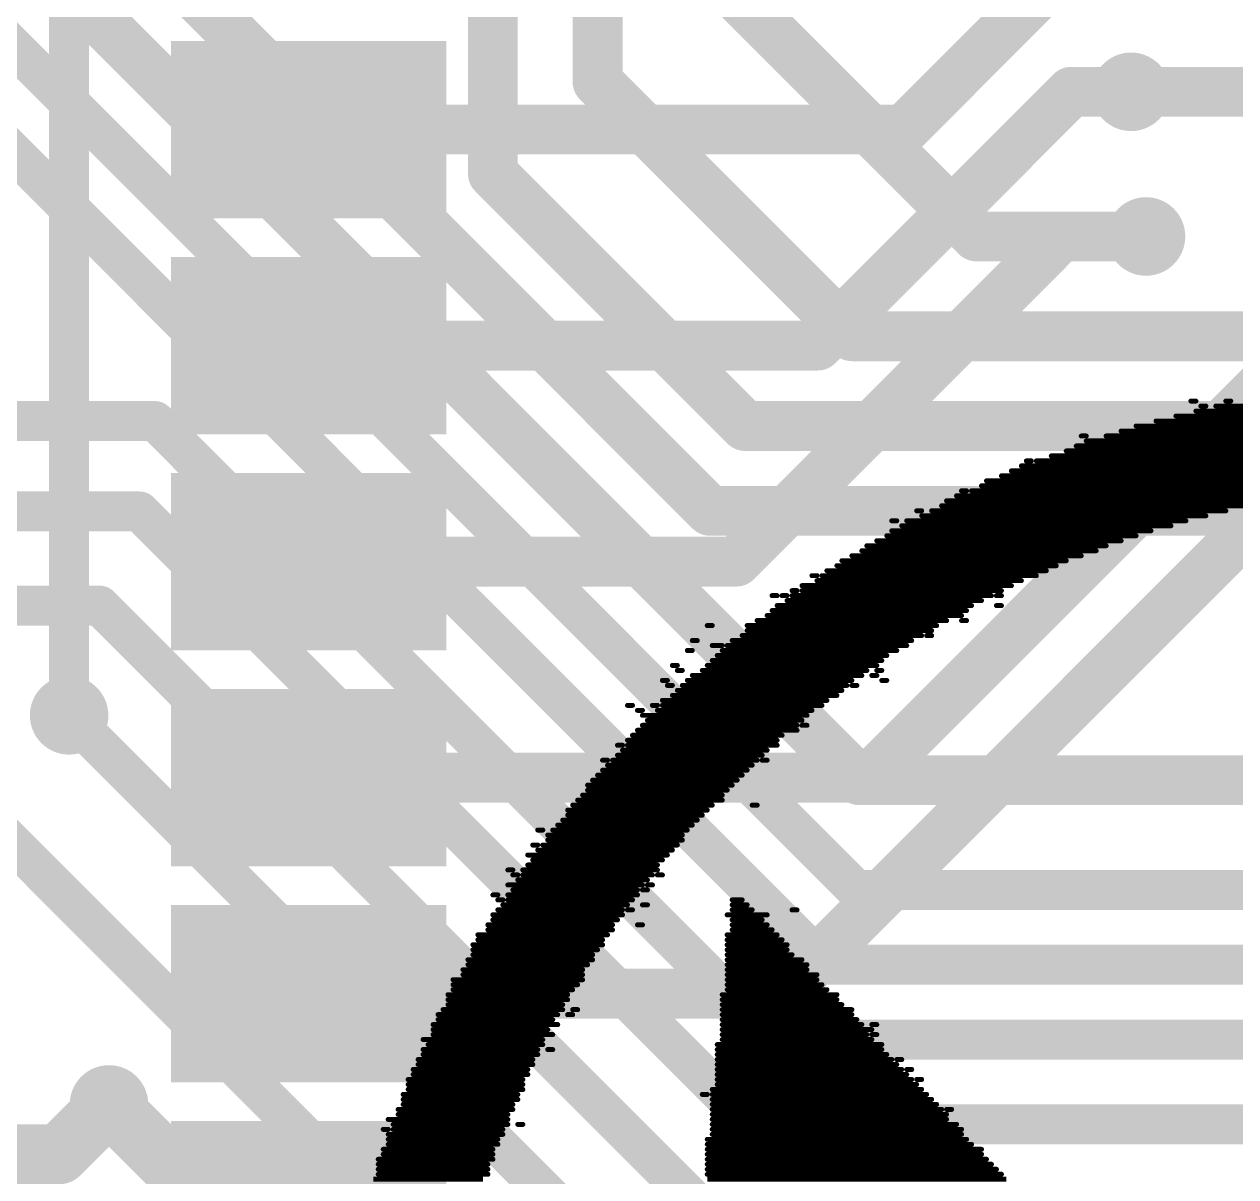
# Model space of a CAD drawing. Header units: millimetres. Extents: x 0.85 to 4.91, y 0.77 to 5.15.
# Drawn here: x 1.647 to 1.89, y 2.2435 to 2.4745 of the extents above; entities that cross this region are included whole.
import ezdxf

# ---------------------------------------------------------------- set-up
doc = ezdxf.new("R2010")
doc.units = ezdxf.units.MM
doc.header["$MEASUREMENT"] = 0
for name, color, linetype in [('BottomLayer', 5, 'Continuous'), ('BottomPaste', 16, 'Continuous'), ('BottomSolder', 6, 'Continuous'), ('MultiLayer', 9, 'Continuous'), ('TopLayer', 1, 'Continuous'), ('TopOverlay', 2, 'Continuous'), ('ViaHoleLayer', 16, 'Continuous')]:
    doc.layers.add(name, color=color, linetype=linetype)

# ---------------------------------------------------------------- blocks, each defined once
blk = doc.blocks.new('S5P4418_B_8')
at = {"layer": 'BottomLayer'}
for points in [[(-1.027559, -0.7283464), (-0.980315, -0.7283464), (-1.027559, -0.7007874), (-0.980315, -0.7007874)], [(-1.027559, -0.7716535), (-0.980315, -0.7716535), (-1.027559, -0.7440945), (-0.980315, -0.7440945)], [(-1.027559, -0.8149605), (-0.980315, -0.8149605), (-1.027559, -0.7874015), (-0.980315, -0.7874015)], [(-1.027559, -0.8582676), (-0.980315, -0.8582676), (-1.027559, -0.8307086), (-0.980315, -0.8307086)], [(-1.027559, -0.9015747), (-0.980315, -0.9015747), (-1.027559, -0.8740157), (-0.980315, -0.8740157)], [(-1.027559, -0.9448818), (-0.980315, -0.9448818), (-1.027559, -0.9173228), (-0.980315, -0.9173228)]]:
    blk.add_solid(points, dxfattribs=at)
at = {"layer": 'BottomPaste'}
for points in [[(-1.027559, -0.7283464), (-0.980315, -0.7283464), (-1.027559, -0.7007874), (-0.980315, -0.7007874)], [(-1.027559, -0.7716535), (-0.980315, -0.7716535), (-1.027559, -0.7440945), (-0.980315, -0.7440945)], [(-1.027559, -0.8149605), (-0.980315, -0.8149605), (-1.027559, -0.7874015), (-0.980315, -0.7874015)], [(-1.027559, -0.8582676), (-0.980315, -0.8582676), (-1.027559, -0.8307086), (-0.980315, -0.8307086)], [(-1.027559, -0.9015747), (-0.980315, -0.9015747), (-1.027559, -0.8740157), (-0.980315, -0.8740157)], [(-1.027559, -0.9448818), (-0.980315, -0.9448818), (-1.027559, -0.9173228), (-0.980315, -0.9173228)]]:
    blk.add_solid(points, dxfattribs=at)
at = {"layer": 'BottomSolder'}
for points in [[(-1.031559, -0.7323464), (-0.976315, -0.7323464), (-1.031559, -0.6967874), (-0.976315, -0.6967874)], [(-1.031559, -0.7756535), (-0.976315, -0.7756535), (-1.031559, -0.7400945), (-0.976315, -0.7400945)], [(-1.031559, -0.8189605), (-0.976315, -0.8189605), (-1.031559, -0.7834015), (-0.976315, -0.7834015)], [(-1.031559, -0.8622676), (-0.976315, -0.8622676), (-1.031559, -0.8267086), (-0.976315, -0.8267086)], [(-1.031559, -0.9055747), (-0.976315, -0.9055747), (-1.031559, -0.8700157), (-0.976315, -0.8700157)], [(-1.031559, -0.9488818), (-0.976315, -0.9488818), (-1.031559, -0.9133228), (-0.976315, -0.9133228)]]:
    blk.add_solid(points, dxfattribs=at)

msp = doc.modelspace()

# ---------------------------------------------------------------- linework, layer by layer
at = {"layer": 'BottomLayer'}
for points, const_width in [([(1.656, 2.336), (1.656, 2.617)], 0.008), ([(1.8234331, 2.4534331), (1.859, 2.489)], 0.01), ([(1.806126, 2.410126), (1.857, 2.461)], 0.01), ([(1.857, 2.461), (1.869, 2.461)], 0.01), ([(1.704063, 2.4534331), (1.7679999, 2.4534331)], 0.01), ([(1.7679999, 2.4534331), (1.8234331, 2.4534331)], 0.01), ([(1.7679999, 2.4534331), (1.768, 2.453433)], 0.01), ([(1.789819, 2.366819), (1.855, 2.432)], 0.01), ([(1.855, 2.432), (1.872, 2.432)], 0.01), ([(1.704063, 2.410126), (1.806126, 2.410126)], 0.01), ([(1.8165119, 2.3235119), (1.902126, 2.409126)], 0.01), ([(1.7992048, 2.2802048), (1.919126, 2.400126)], 0.01), ([(1.704063, 2.366819), (1.789819, 2.366819)], 0.01), ([(1.704063, 2.3235119), (1.8165119, 2.3235119)], 0.01), ([(1.704063, 2.2802048), (1.7992048, 2.2802048)], 0.01), ([(1.654, 2.248), (1.664, 2.258)], 0.012), ([(1.3575442, 2.248), (1.654, 2.248)], 0.012)]:
    msp.add_lwpolyline(points, dxfattribs=dict(at, const_width=const_width))
for points, const_width in [([(1.865063, 2.461, 1), (1.872937, 2.461, 1)], 0.007874), ([(1.8545, 2.461, 1), (1.8595, 2.461, 1)], 0.005), ([(1.8545, 2.461, 1), (1.8595, 2.461, 1)], 0.005), ([(1.8665, 2.461, 1), (1.8715, 2.461, 1)], 0.005), ([(1.701563, 2.4534331, 1), (1.706563, 2.4534331, 1)], 0.005), ([(1.7654999, 2.4534331, 1), (1.7704999, 2.4534331, 1)], 0.005), ([(1.7654999, 2.4534331, 1), (1.7704999, 2.4534331, 1)], 0.005), ([(1.7654999, 2.4534331, 1), (1.7704999, 2.4534331, 1)], 0.005), ([(1.7655, 2.453433, 1), (1.7705, 2.453433, 1)], 0.005), ([(1.8209331, 2.4534331, 1), (1.8259331, 2.4534331, 1)], 0.005), ([(1.8209331, 2.4534331, 1), (1.8259331, 2.4534331, 1)], 0.005), ([(1.868063, 2.432, 1), (1.875937, 2.432, 1)], 0.007874), ([(1.8525, 2.432, 1), (1.8575, 2.432, 1)], 0.005), ([(1.8525, 2.432, 1), (1.8575, 2.432, 1)], 0.005), ([(1.8695, 2.432, 1), (1.8745, 2.432, 1)], 0.005), ([(1.701563, 2.410126, 1), (1.706563, 2.410126, 1)], 0.005), ([(1.803626, 2.410126, 1), (1.808626, 2.410126, 1)], 0.005), ([(1.803626, 2.410126, 1), (1.808626, 2.410126, 1)], 0.005), ([(1.701563, 2.366819, 1), (1.706563, 2.366819, 1)], 0.005), ([(1.787319, 2.366819, 1), (1.792319, 2.366819, 1)], 0.005), ([(1.787319, 2.366819, 1), (1.792319, 2.366819, 1)], 0.005), ([(1.652063, 2.336, 1), (1.659937, 2.336, 1)], 0.007874), ([(1.654, 2.336, 1), (1.658, 2.336, 1)], 0.004), ([(1.701563, 2.3235119, 1), (1.706563, 2.3235119, 1)], 0.005), ([(1.8140119, 2.3235119, 1), (1.8190119, 2.3235119, 1)], 0.005), ([(1.8140119, 2.3235119, 1), (1.8190119, 2.3235119, 1)], 0.005), ([(1.701563, 2.2802048, 1), (1.706563, 2.2802048, 1)], 0.005), ([(1.7967048, 2.2802048, 1), (1.8017048, 2.2802048, 1)], 0.005), ([(1.7967048, 2.2802048, 1), (1.8017048, 2.2802048, 1)], 0.005), ([(1.660063, 2.258, 1), (1.667937, 2.258, 1)], 0.007874), ([(1.661, 2.258, 1), (1.667, 2.258, 1)], 0.006), ([(1.651, 2.248, 1), (1.657, 2.248, 1)], 0.006), ([(1.651, 2.248, 1), (1.657, 2.248, 1)], 0.006)]:
    msp.add_lwpolyline(points, format="xyb", close=True, dxfattribs=dict(at, const_width=const_width))
at = {"layer": 'MultiLayer', "const_width": 0.007874}
for points in [[(1.865063, 2.461, 1), (1.872937, 2.461, 1)], [(1.868063, 2.432, 1), (1.875937, 2.432, 1)], [(1.652063, 2.336, 1), (1.659937, 2.336, 1)], [(1.660063, 2.258, 1), (1.667937, 2.258, 1)]]:
    msp.add_lwpolyline(points, format="xyb", close=True, dxfattribs=at)
at = {"layer": 'TopLayer'}
for points, const_width in [([(1.741, 2.4445928), (1.741, 2.572)], 0.01), ([(1.5701514, 2.5673582), (1.8145096, 2.323)], 0.01), ([(1.762, 2.463), (1.762, 2.551)], 0.01), ([(1.5848822, 2.53), (1.8138822, 2.301)], 0.008), ([(1.579669, 2.514), (1.807669, 2.286)], 0.008), ([(1.664, 2.4975512), (1.7845512, 2.377)], 0.01), ([(1.787126, 2.482874), (1.838, 2.432)], 0.01), ([(1.762, 2.463), (1.813, 2.412)], 0.01), ([(1.869, 2.461), (1.9520416, 2.461)], 0.01), ([(1.741, 2.4445928), (1.7915928, 2.394)], 0.01), ([(1.838, 2.432), (1.872, 2.432)], 0.01), ([(1.813, 2.412), (2.006, 2.412)], 0.01), ([(1.59, 2.395), (1.6732132, 2.395)], 0.008), ([(1.6732132, 2.395), (1.7972132, 2.271)], 0.008), ([(1.7915928, 2.394), (2.024, 2.394)], 0.01), ([(1.7845512, 2.377), (2.05, 2.377)], 0.01), ([(1.6031822, 2.376874), (1.670126, 2.376874)], 0.008), ([(1.670126, 2.376874), (1.793, 2.254)], 0.008), ([(1.615, 2.358), (1.662106, 2.358)], 0.008), ([(1.662106, 2.358), (1.782106, 2.238)], 0.008), ([(1.656, 2.336), (1.7750433, 2.2169567)], 0.008), ([(1.631, 2.324), (1.7530433, 2.2019567)], 0.008), ([(1.8145096, 2.323), (1.944, 2.323)], 0.01), ([(1.8138822, 2.301), (1.9587868, 2.301)], 0.008), ([(1.807669, 2.286), (1.965, 2.286)], 0.008), ([(1.7972132, 2.271), (1.976, 2.271)], 0.008), ([(1.664, 2.258), (1.7370433, 2.1849567)], 0.012), ([(1.793, 2.254), (1.984, 2.254)], 0.008)]:
    msp.add_lwpolyline(points, dxfattribs=dict(at, const_width=const_width))
for points, const_width in [([(1.7595, 2.463, 1), (1.7645, 2.463, 1)], 0.005), ([(1.7595, 2.463, 1), (1.7645, 2.463, 1)], 0.005), ([(1.865063, 2.461, 1), (1.872937, 2.461, 1)], 0.007874), ([(1.8665, 2.461, 1), (1.8715, 2.461, 1)], 0.005), ([(1.7385, 2.4445928, 1), (1.7435, 2.4445928, 1)], 0.005), ([(1.7385, 2.4445928, 1), (1.7435, 2.4445928, 1)], 0.005), ([(1.868063, 2.432, 1), (1.875937, 2.432, 1)], 0.007874), ([(1.8355, 2.432, 1), (1.8405, 2.432, 1)], 0.005), ([(1.8355, 2.432, 1), (1.8405, 2.432, 1)], 0.005), ([(1.8695, 2.432, 1), (1.8745, 2.432, 1)], 0.005), ([(1.8105, 2.412, 1), (1.8155, 2.412, 1)], 0.005), ([(1.8105, 2.412, 1), (1.8155, 2.412, 1)], 0.005), ([(1.6712132, 2.395, 1), (1.6752132, 2.395, 1)], 0.004), ([(1.6712132, 2.395, 1), (1.6752132, 2.395, 1)], 0.004), ([(1.7890928, 2.394, 1), (1.7940928, 2.394, 1)], 0.005), ([(1.7890928, 2.394, 1), (1.7940928, 2.394, 1)], 0.005), ([(1.7820512, 2.377, 1), (1.7870512, 2.377, 1)], 0.005), ([(1.7820512, 2.377, 1), (1.7870512, 2.377, 1)], 0.005), ([(1.668126, 2.376874, 1), (1.672126, 2.376874, 1)], 0.004), ([(1.668126, 2.376874, 1), (1.672126, 2.376874, 1)], 0.004), ([(1.660106, 2.358, 1), (1.664106, 2.358, 1)], 0.004), ([(1.660106, 2.358, 1), (1.664106, 2.358, 1)], 0.004), ([(1.652063, 2.336, 1), (1.659937, 2.336, 1)], 0.007874), ([(1.654, 2.336, 1), (1.658, 2.336, 1)], 0.004), ([(1.8120096, 2.323, 1), (1.8170096, 2.323, 1)], 0.005), ([(1.8120096, 2.323, 1), (1.8170096, 2.323, 1)], 0.005), ([(1.8118822, 2.301, 1), (1.8158822, 2.301, 1)], 0.004), ([(1.8118822, 2.301, 1), (1.8158822, 2.301, 1)], 0.004), ([(1.805669, 2.286, 1), (1.809669, 2.286, 1)], 0.004), ([(1.805669, 2.286, 1), (1.809669, 2.286, 1)], 0.004), ([(1.7952132, 2.271, 1), (1.7992132, 2.271, 1)], 0.004), ([(1.7952132, 2.271, 1), (1.7992132, 2.271, 1)], 0.004), ([(1.660063, 2.258, 1), (1.667937, 2.258, 1)], 0.007874), ([(1.661, 2.258, 1), (1.667, 2.258, 1)], 0.006), ([(1.791, 2.254, 1), (1.795, 2.254, 1)], 0.004), ([(1.791, 2.254, 1), (1.795, 2.254, 1)], 0.004)]:
    msp.add_lwpolyline(points, format="xyb", close=True, dxfattribs=dict(at, const_width=const_width))
at = {"layer": 'TopOverlay', "const_width": 0.001}
for points in [[(1.881, 2.399), (1.882, 2.399)], [(1.883, 2.398), (1.884, 2.398)], [(1.886, 2.398), (1.983, 2.398)], [(1.888, 2.399), (1.889, 2.399)], [(1.878, 2.396), (1.991, 2.396)], [(1.882, 2.397), (1.987, 2.397)], [(1.87, 2.394), (1.999, 2.394)], [(1.874, 2.395), (1.996, 2.395)], [(1.859, 2.392), (1.86, 2.392)], [(1.86, 2.391), (2.008, 2.391)], [(1.864, 2.392), (2.006, 2.392)], [(1.867, 2.393), (2.002, 2.393)], [(1.856, 2.389), (2.014, 2.389)], [(1.858, 2.39), (2.011, 2.39)], [(1.847, 2.386), (2.022, 2.386)], [(1.848, 2.387), (1.849, 2.387)], [(1.85, 2.387), (2.019, 2.387)], [(1.853, 2.388), (2.016, 2.388)], [(1.843, 2.384), (2.026, 2.384)], [(1.845, 2.385), (2.024, 2.385)], [(1.835, 2.381), (1.836, 2.381)], [(1.837, 2.381), (1.912, 2.381)], [(1.839, 2.382), (1.922, 2.382)], [(1.84, 2.383), (2.029, 2.383)], [(1.832, 2.379), (1.897, 2.379)], [(1.834, 2.38), (1.905, 2.38)], [(1.826, 2.377), (1.827, 2.377)], [(1.829, 2.377), (1.888, 2.377)], [(1.831, 2.378), (1.893, 2.378)], [(1.821, 2.375), (1.822, 2.375)], [(1.823, 2.374), (1.877, 2.374)], [(1.824, 2.375), (1.88, 2.375)], [(1.827, 2.376), (1.884, 2.376)], [(1.82, 2.372), (1.87, 2.372)], [(1.821, 2.373), (1.873, 2.373)], [(1.815, 2.369), (1.862, 2.369)], [(1.816, 2.37), (1.864, 2.37)], [(1.818, 2.371), (1.867, 2.371)], [(1.811, 2.367), (1.856, 2.367)], [(1.813, 2.368), (1.859, 2.368)], [(1.805, 2.364), (1.806, 2.364)], [(1.807, 2.364), (1.85, 2.364)], [(1.808, 2.365), (1.852, 2.365)], [(1.81, 2.366), (1.854, 2.366)], [(1.803, 2.362), (1.845, 2.362)], [(1.806, 2.363), (1.847, 2.363)], [(1.797, 2.36), (1.798, 2.36)], [(1.799, 2.36), (1.8, 2.36)], [(1.801, 2.361), (1.802, 2.361)], [(1.801, 2.36), (1.841, 2.36)], [(1.803, 2.361), (1.843, 2.361)], [(1.842, 2.36), (1.843, 2.36)], [(1.797, 2.357), (1.836, 2.357)], [(1.798, 2.358), (1.837, 2.358)], [(1.8, 2.359), (1.839, 2.359)], [(1.842, 2.358), (1.843, 2.358)], [(1.794, 2.355), (1.832, 2.355)], [(1.796, 2.356), (1.835, 2.356)], [(1.835, 2.355), (1.836, 2.355)], [(1.784, 2.354), (1.785, 2.354)], [(1.791, 2.352), (1.827, 2.352)], [(1.792, 2.354), (1.83, 2.354)], [(1.792, 2.353), (1.829, 2.353)], [(1.828, 2.352), (1.829, 2.352)], [(1.781, 2.351), (1.782, 2.351)], [(1.785, 2.35), (1.787, 2.35)], [(1.788, 2.35), (1.824, 2.35)], [(1.789, 2.351), (1.825, 2.351)], [(1.78, 2.349), (1.781, 2.349)], [(1.785, 2.347), (1.819, 2.347)], [(1.786, 2.348), (1.82, 2.348)], [(1.787, 2.349), (1.822, 2.349)], [(1.777, 2.346), (1.778, 2.346)], [(1.778, 2.345), (1.779, 2.345)], [(1.783, 2.345), (1.816, 2.345)], [(1.784, 2.346), (1.818, 2.346)], [(1.818, 2.345), (1.819, 2.345)], [(1.775, 2.343), (1.776, 2.343)], [(1.78, 2.343), (1.813, 2.343)], [(1.781, 2.344), (1.815, 2.344)], [(1.817, 2.344), (1.818, 2.344)], [(1.819, 2.343), (1.82, 2.343)], [(1.776, 2.342), (1.777, 2.342)], [(1.777, 2.34), (1.81, 2.34)], [(1.778, 2.341), (1.811, 2.341)], [(1.779, 2.342), (1.812, 2.342)], [(1.813, 2.342), (1.814, 2.342)], [(1.768, 2.338), (1.769, 2.338)], [(1.773, 2.338), (1.774, 2.338)], [(1.775, 2.339), (1.808, 2.339)], [(1.775, 2.338), (1.807, 2.338)], [(1.77, 2.337), (1.771, 2.337)], [(1.771, 2.336), (1.804, 2.336)], [(1.772, 2.335), (1.803, 2.335)], [(1.774, 2.337), (1.805, 2.337)], [(1.77, 2.333), (1.802, 2.333)], [(1.771, 2.334), (1.802, 2.334)], [(1.803, 2.334), (1.804, 2.334)], [(1.766, 2.33), (1.767, 2.33)], [(1.768, 2.331), (1.798, 2.331)], [(1.768, 2.33), (1.798, 2.33)], [(1.769, 2.332), (1.799, 2.332)], [(1.766, 2.328), (1.795, 2.328)], [(1.767, 2.329), (1.796, 2.329)], [(1.763, 2.327), (1.764, 2.327)], [(1.764, 2.326), (1.793, 2.326)], [(1.765, 2.327), (1.794, 2.327)], [(1.795, 2.327), (1.796, 2.327)], [(1.761, 2.323), (1.79, 2.323)], [(1.762, 2.324), (1.791, 2.324)], [(1.763, 2.325), (1.792, 2.325)], [(1.76, 2.322), (1.789, 2.322)], [(1.76, 2.321), (1.788, 2.321)], [(1.757, 2.318), (1.785, 2.318)], [(1.758, 2.319), (1.787, 2.319)], [(1.759, 2.32), (1.787, 2.32)], [(1.793, 2.318), (1.794, 2.318)], [(1.756, 2.317), (1.784, 2.317)], [(1.756, 2.316), (1.783, 2.316)], [(1.75, 2.313), (1.751, 2.313)], [(1.753, 2.313), (1.78, 2.313)], [(1.754, 2.314), (1.781, 2.314)], [(1.755, 2.315), (1.782, 2.315)], [(1.752, 2.312), (1.779, 2.312)], [(1.752, 2.311), (1.779, 2.311)], [(1.749, 2.31), (1.75, 2.31)], [(1.75, 2.309), (1.777, 2.309)], [(1.751, 2.31), (1.778, 2.31)], [(1.748, 2.308), (1.776, 2.308)], [(1.748, 2.306), (1.774, 2.306)], [(1.749, 2.307), (1.775, 2.307)], [(1.744, 2.305), (1.745, 2.305)], [(1.745, 2.304), (1.746, 2.304)], [(1.747, 2.305), (1.774, 2.305)], [(1.747, 2.304), (1.773, 2.304)], [(1.774, 2.304), (1.775, 2.304)], [(1.744, 2.302), (1.771, 2.302)], [(1.745, 2.301), (1.77, 2.301)], [(1.746, 2.303), (1.772, 2.303)], [(1.771, 2.301), (1.772, 2.301)], [(1.772, 2.302), (1.773, 2.302)], [(1.741, 2.3), (1.742, 2.3)], [(1.742, 2.299), (1.743, 2.299)], [(1.744, 2.3), (1.77, 2.3)], [(1.744, 2.299), (1.769, 2.299)], [(1.789, 2.299), (1.791, 2.299)], [(1.741, 2.296), (1.767, 2.296)], [(1.742, 2.297), (1.767, 2.297)], [(1.743, 2.298), (1.768, 2.298)], [(1.768, 2.297), (1.769, 2.297)], [(1.771, 2.298), (1.772, 2.298)], [(1.788, 2.296), (1.796, 2.296)], [(1.789, 2.298), (1.792, 2.298)], [(1.789, 2.297), (1.793, 2.297)], [(1.801, 2.297), (1.802, 2.297)], [(1.74, 2.294), (1.765, 2.294)], [(1.741, 2.295), (1.766, 2.295)], [(1.77, 2.294), (1.771, 2.294)], [(1.789, 2.295), (1.795, 2.295)], [(1.789, 2.294), (1.796, 2.294)], [(1.738, 2.292), (1.764, 2.292)], [(1.738, 2.291), (1.763, 2.291)], [(1.74, 2.293), (1.765, 2.293)], [(1.788, 2.292), (1.798, 2.292)], [(1.788, 2.291), (1.799, 2.291)], [(1.789, 2.293), (1.797, 2.293)], [(1.737, 2.29), (1.763, 2.29)], [(1.737, 2.289), (1.762, 2.289)], [(1.788, 2.29), (1.8, 2.29)], [(1.788, 2.289), (1.8, 2.289)], [(1.736, 2.287), (1.761, 2.287)], [(1.737, 2.288), (1.761, 2.288)], [(1.788, 2.288), (1.801, 2.288)], [(1.788, 2.287), (1.803, 2.287)], [(1.735, 2.285), (1.759, 2.285)], [(1.735, 2.284), (1.759, 2.284)], [(1.736, 2.286), (1.76, 2.286)], [(1.788, 2.286), (1.804, 2.286)], [(1.788, 2.285), (1.804, 2.285)], [(1.788, 2.284), (1.806, 2.284)], [(1.733, 2.283), (1.759, 2.283)], [(1.733, 2.282), (1.758, 2.282)], [(1.788, 2.283), (1.806, 2.283)], [(1.788, 2.282), (1.807, 2.282)], [(1.732, 2.28), (1.756, 2.28)], [(1.732, 2.279), (1.756, 2.279)], [(1.733, 2.281), (1.757, 2.281)], [(1.787, 2.28), (1.81, 2.28)], [(1.787, 2.279), (1.81, 2.279)], [(1.788, 2.281), (1.808, 2.281)], [(1.731, 2.277), (1.755, 2.277)], [(1.732, 2.278), (1.755, 2.278)], [(1.757, 2.277), (1.758, 2.277)], [(1.787, 2.278), (1.811, 2.278)], [(1.787, 2.277), (1.813, 2.277)], [(1.729, 2.274), (1.754, 2.274)], [(1.73, 2.276), (1.754, 2.276)], [(1.73, 2.275), (1.753, 2.275)], [(1.756, 2.276), (1.757, 2.276)], [(1.787, 2.276), (1.813, 2.276)], [(1.787, 2.275), (1.814, 2.275)], [(1.787, 2.274), (1.815, 2.274)], [(1.817, 2.274), (1.818, 2.274)], [(1.729, 2.273), (1.752, 2.273)], [(1.729, 2.272), (1.753, 2.272)], [(1.787, 2.273), (1.817, 2.273)], [(1.787, 2.272), (1.816, 2.272)], [(1.817, 2.272), (1.818, 2.272)], [(1.727, 2.271), (1.751, 2.271)], [(1.728, 2.27), (1.751, 2.27)], [(1.786, 2.27), (1.819, 2.27)], [(1.787, 2.271), (1.817, 2.271)], [(1.726, 2.267), (1.749, 2.267)], [(1.727, 2.269), (1.75, 2.269)], [(1.727, 2.268), (1.75, 2.268)], [(1.752, 2.269), (1.753, 2.269)], [(1.786, 2.269), (1.819, 2.269)], [(1.786, 2.268), (1.82, 2.268)], [(1.786, 2.267), (1.821, 2.267)], [(1.822, 2.267), (1.823, 2.267)], [(1.725, 2.265), (1.748, 2.265)], [(1.726, 2.266), (1.749, 2.266)], [(1.786, 2.266), (1.822, 2.266)], [(1.786, 2.265), (1.823, 2.265)], [(1.824, 2.265), (1.825, 2.265)], [(1.724, 2.263), (1.747, 2.263)], [(1.724, 2.262), (1.747, 2.262)], [(1.725, 2.264), (1.748, 2.264)], [(1.786, 2.264), (1.824, 2.264)], [(1.786, 2.263), (1.825, 2.263)], [(1.786, 2.262), (1.826, 2.262)], [(1.826, 2.263), (1.827, 2.263)], [(1.723, 2.26), (1.746, 2.26)], [(1.724, 2.261), (1.747, 2.261)], [(1.783, 2.26), (1.784, 2.26)], [(1.785, 2.261), (1.827, 2.261)], [(1.785, 2.26), (1.828, 2.26)], [(1.722, 2.257), (1.745, 2.257)], [(1.723, 2.259), (1.746, 2.259)], [(1.723, 2.258), (1.745, 2.258)], [(1.785, 2.259), (1.829, 2.259)], [(1.785, 2.258), (1.83, 2.258)], [(1.785, 2.257), (1.831, 2.257)], [(1.832, 2.257), (1.833, 2.257)], [(1.72, 2.255), (1.744, 2.255)], [(1.722, 2.256), (1.744, 2.256)], [(1.785, 2.256), (1.832, 2.256)], [(1.785, 2.255), (1.832, 2.255)], [(1.719, 2.253), (1.72, 2.253)], [(1.721, 2.254), (1.744, 2.254)], [(1.721, 2.253), (1.743, 2.253)], [(1.746, 2.254), (1.747, 2.254)], [(1.785, 2.254), (1.834, 2.254)], [(1.785, 2.253), (1.835, 2.253)], [(1.72, 2.252), (1.743, 2.252)], [(1.72, 2.251), (1.742, 2.251)], [(1.72, 2.25), (1.742, 2.25)], [(1.784, 2.251), (1.836, 2.251)], [(1.784, 2.25), (1.837, 2.25)], [(1.785, 2.252), (1.835, 2.252)], [(1.719, 2.249), (1.741, 2.249)], [(1.719, 2.248), (1.741, 2.248)], [(1.784, 2.249), (1.839, 2.249)], [(1.784, 2.248), (1.839, 2.248)], [(1.718, 2.247), (1.741, 2.247)], [(1.718, 2.246), (1.74, 2.246)], [(1.718, 2.245), (1.74, 2.245)], [(1.784, 2.247), (1.84, 2.247)], [(1.784, 2.246), (1.841, 2.246)], [(1.784, 2.245), (1.842, 2.245)], [(1.717, 2.243), (1.739, 2.243)], [(1.718, 2.244), (1.74, 2.244)], [(1.784, 2.244), (1.843, 2.244)], [(1.784, 2.243), (1.844, 2.243)]]:
    msp.add_lwpolyline(points, dxfattribs=at)
at = {"layer": 'TopOverlay', "const_width": 0.0005}
for points in [[(1.88075, 2.399, 1), (1.88125, 2.399, 1)], [(1.88175, 2.399, 1), (1.88225, 2.399, 1)], [(1.88275, 2.398, 1), (1.88325, 2.398, 1)], [(1.88375, 2.398, 1), (1.88425, 2.398, 1)], [(1.88575, 2.398, 1), (1.88625, 2.398, 1)], [(1.88775, 2.399, 1), (1.88825, 2.399, 1)], [(1.88875, 2.399, 1), (1.88925, 2.399, 1)], [(1.87775, 2.396, 1), (1.87825, 2.396, 1)], [(1.88175, 2.397, 1), (1.88225, 2.397, 1)], [(1.86975, 2.394, 1), (1.87025, 2.394, 1)], [(1.87375, 2.395, 1), (1.87425, 2.395, 1)], [(1.85875, 2.392, 1), (1.85925, 2.392, 1)], [(1.85975, 2.392, 1), (1.86025, 2.392, 1)], [(1.85975, 2.391, 1), (1.86025, 2.391, 1)], [(1.86375, 2.392, 1), (1.86425, 2.392, 1)], [(1.86675, 2.393, 1), (1.86725, 2.393, 1)], [(1.85575, 2.389, 1), (1.85625, 2.389, 1)], [(1.85775, 2.39, 1), (1.85825, 2.39, 1)], [(1.84675, 2.386, 1), (1.84725, 2.386, 1)], [(1.84775, 2.387, 1), (1.84825, 2.387, 1)], [(1.84875, 2.387, 1), (1.84925, 2.387, 1)], [(1.84975, 2.387, 1), (1.85025, 2.387, 1)], [(1.85275, 2.388, 1), (1.85325, 2.388, 1)], [(1.84275, 2.384, 1), (1.84325, 2.384, 1)], [(1.84475, 2.385, 1), (1.84525, 2.385, 1)], [(1.83475, 2.381, 1), (1.83525, 2.381, 1)], [(1.83575, 2.381, 1), (1.83625, 2.381, 1)], [(1.83675, 2.381, 1), (1.83725, 2.381, 1)], [(1.83875, 2.382, 1), (1.83925, 2.382, 1)], [(1.83975, 2.383, 1), (1.84025, 2.383, 1)], [(1.83175, 2.379, 1), (1.83225, 2.379, 1)], [(1.83375, 2.38, 1), (1.83425, 2.38, 1)], [(1.82575, 2.377, 1), (1.82625, 2.377, 1)], [(1.82675, 2.377, 1), (1.82725, 2.377, 1)], [(1.82875, 2.377, 1), (1.82925, 2.377, 1)], [(1.83075, 2.378, 1), (1.83125, 2.378, 1)], [(1.88775, 2.377, 1), (1.88825, 2.377, 1)], [(1.82075, 2.375, 1), (1.82125, 2.375, 1)], [(1.82175, 2.375, 1), (1.82225, 2.375, 1)], [(1.82275, 2.374, 1), (1.82325, 2.374, 1)], [(1.82375, 2.375, 1), (1.82425, 2.375, 1)], [(1.82675, 2.376, 1), (1.82725, 2.376, 1)], [(1.87675, 2.374, 1), (1.87725, 2.374, 1)], [(1.87975, 2.375, 1), (1.88025, 2.375, 1)], [(1.88375, 2.376, 1), (1.88425, 2.376, 1)], [(1.81975, 2.372, 1), (1.82025, 2.372, 1)], [(1.82075, 2.373, 1), (1.82125, 2.373, 1)], [(1.86975, 2.372, 1), (1.87025, 2.372, 1)], [(1.87275, 2.373, 1), (1.87325, 2.373, 1)], [(1.81475, 2.369, 1), (1.81525, 2.369, 1)], [(1.81575, 2.37, 1), (1.81625, 2.37, 1)], [(1.81775, 2.371, 1), (1.81825, 2.371, 1)], [(1.86175, 2.369, 1), (1.86225, 2.369, 1)], [(1.86375, 2.37, 1), (1.86425, 2.37, 1)], [(1.86675, 2.371, 1), (1.86725, 2.371, 1)], [(1.81075, 2.367, 1), (1.81125, 2.367, 1)], [(1.81275, 2.368, 1), (1.81325, 2.368, 1)], [(1.85575, 2.367, 1), (1.85625, 2.367, 1)], [(1.85875, 2.368, 1), (1.85925, 2.368, 1)], [(1.80475, 2.364, 1), (1.80525, 2.364, 1)], [(1.80575, 2.364, 1), (1.80625, 2.364, 1)], [(1.80675, 2.364, 1), (1.80725, 2.364, 1)], [(1.80775, 2.365, 1), (1.80825, 2.365, 1)], [(1.80975, 2.366, 1), (1.81025, 2.366, 1)], [(1.84975, 2.364, 1), (1.85025, 2.364, 1)], [(1.85175, 2.365, 1), (1.85225, 2.365, 1)], [(1.85375, 2.366, 1), (1.85425, 2.366, 1)], [(1.80275, 2.362, 1), (1.80325, 2.362, 1)], [(1.80575, 2.363, 1), (1.80625, 2.363, 1)], [(1.84475, 2.362, 1), (1.84525, 2.362, 1)], [(1.84675, 2.363, 1), (1.84725, 2.363, 1)], [(1.79675, 2.36, 1), (1.79725, 2.36, 1)], [(1.79775, 2.36, 1), (1.79825, 2.36, 1)], [(1.79875, 2.36, 1), (1.79925, 2.36, 1)], [(1.79975, 2.36, 1), (1.80025, 2.36, 1)], [(1.80075, 2.361, 1), (1.80125, 2.361, 1)], [(1.80075, 2.36, 1), (1.80125, 2.36, 1)], [(1.80175, 2.361, 1), (1.80225, 2.361, 1)], [(1.80275, 2.361, 1), (1.80325, 2.361, 1)], [(1.84075, 2.36, 1), (1.84125, 2.36, 1)], [(1.84175, 2.36, 1), (1.84225, 2.36, 1)], [(1.84275, 2.361, 1), (1.84325, 2.361, 1)], [(1.84275, 2.36, 1), (1.84325, 2.36, 1)], [(1.79675, 2.357, 1), (1.79725, 2.357, 1)], [(1.79775, 2.358, 1), (1.79825, 2.358, 1)], [(1.79975, 2.359, 1), (1.80025, 2.359, 1)], [(1.83575, 2.357, 1), (1.83625, 2.357, 1)], [(1.83675, 2.358, 1), (1.83725, 2.358, 1)], [(1.83875, 2.359, 1), (1.83925, 2.359, 1)], [(1.84175, 2.358, 1), (1.84225, 2.358, 1)], [(1.84275, 2.358, 1), (1.84325, 2.358, 1)], [(1.79375, 2.355, 1), (1.79425, 2.355, 1)], [(1.79575, 2.356, 1), (1.79625, 2.356, 1)], [(1.83175, 2.355, 1), (1.83225, 2.355, 1)], [(1.83475, 2.356, 1), (1.83525, 2.356, 1)], [(1.83475, 2.355, 1), (1.83525, 2.355, 1)], [(1.83575, 2.355, 1), (1.83625, 2.355, 1)], [(1.78375, 2.354, 1), (1.78425, 2.354, 1)], [(1.78475, 2.354, 1), (1.78525, 2.354, 1)], [(1.79075, 2.352, 1), (1.79125, 2.352, 1)], [(1.79175, 2.354, 1), (1.79225, 2.354, 1)], [(1.79175, 2.353, 1), (1.79225, 2.353, 1)], [(1.82675, 2.352, 1), (1.82725, 2.352, 1)], [(1.82775, 2.352, 1), (1.82825, 2.352, 1)], [(1.82875, 2.353, 1), (1.82925, 2.353, 1)], [(1.82875, 2.352, 1), (1.82925, 2.352, 1)], [(1.82975, 2.354, 1), (1.83025, 2.354, 1)], [(1.78075, 2.351, 1), (1.78125, 2.351, 1)], [(1.78175, 2.351, 1), (1.78225, 2.351, 1)], [(1.78475, 2.35, 1), (1.78525, 2.35, 1)], [(1.78675, 2.35, 1), (1.78725, 2.35, 1)], [(1.78775, 2.35, 1), (1.78825, 2.35, 1)], [(1.78875, 2.351, 1), (1.78925, 2.351, 1)], [(1.82375, 2.35, 1), (1.82425, 2.35, 1)], [(1.82475, 2.351, 1), (1.82525, 2.351, 1)], [(1.77975, 2.349, 1), (1.78025, 2.349, 1)], [(1.78075, 2.349, 1), (1.78125, 2.349, 1)], [(1.78475, 2.347, 1), (1.78525, 2.347, 1)], [(1.78575, 2.348, 1), (1.78625, 2.348, 1)], [(1.78675, 2.349, 1), (1.78725, 2.349, 1)], [(1.81875, 2.347, 1), (1.81925, 2.347, 1)], [(1.81975, 2.348, 1), (1.82025, 2.348, 1)], [(1.82175, 2.349, 1), (1.82225, 2.349, 1)], [(1.77675, 2.346, 1), (1.77725, 2.346, 1)], [(1.77775, 2.346, 1), (1.77825, 2.346, 1)], [(1.77775, 2.345, 1), (1.77825, 2.345, 1)], [(1.77875, 2.345, 1), (1.77925, 2.345, 1)], [(1.78275, 2.345, 1), (1.78325, 2.345, 1)], [(1.78375, 2.346, 1), (1.78425, 2.346, 1)], [(1.81575, 2.345, 1), (1.81625, 2.345, 1)], [(1.81775, 2.346, 1), (1.81825, 2.346, 1)], [(1.81775, 2.345, 1), (1.81825, 2.345, 1)], [(1.81875, 2.345, 1), (1.81925, 2.345, 1)], [(1.77475, 2.343, 1), (1.77525, 2.343, 1)], [(1.77575, 2.343, 1), (1.77625, 2.343, 1)], [(1.77975, 2.343, 1), (1.78025, 2.343, 1)], [(1.78075, 2.344, 1), (1.78125, 2.344, 1)], [(1.81275, 2.343, 1), (1.81325, 2.343, 1)], [(1.81475, 2.344, 1), (1.81525, 2.344, 1)], [(1.81675, 2.344, 1), (1.81725, 2.344, 1)], [(1.81775, 2.344, 1), (1.81825, 2.344, 1)], [(1.81875, 2.343, 1), (1.81925, 2.343, 1)], [(1.81975, 2.343, 1), (1.82025, 2.343, 1)], [(1.77575, 2.342, 1), (1.77625, 2.342, 1)], [(1.77675, 2.342, 1), (1.77725, 2.342, 1)], [(1.77675, 2.34, 1), (1.77725, 2.34, 1)], [(1.77775, 2.341, 1), (1.77825, 2.341, 1)], [(1.77875, 2.342, 1), (1.77925, 2.342, 1)], [(1.80975, 2.34, 1), (1.81025, 2.34, 1)], [(1.81075, 2.341, 1), (1.81125, 2.341, 1)], [(1.81175, 2.342, 1), (1.81225, 2.342, 1)], [(1.81275, 2.342, 1), (1.81325, 2.342, 1)], [(1.81375, 2.342, 1), (1.81425, 2.342, 1)], [(1.76775, 2.338, 1), (1.76825, 2.338, 1)], [(1.76875, 2.338, 1), (1.76925, 2.338, 1)], [(1.77275, 2.338, 1), (1.77325, 2.338, 1)], [(1.77375, 2.338, 1), (1.77425, 2.338, 1)], [(1.77475, 2.339, 1), (1.77525, 2.339, 1)], [(1.77475, 2.338, 1), (1.77525, 2.338, 1)], [(1.80675, 2.338, 1), (1.80725, 2.338, 1)], [(1.80775, 2.339, 1), (1.80825, 2.339, 1)], [(1.76975, 2.337, 1), (1.77025, 2.337, 1)], [(1.77075, 2.337, 1), (1.77125, 2.337, 1)], [(1.77075, 2.336, 1), (1.77125, 2.336, 1)], [(1.77175, 2.335, 1), (1.77225, 2.335, 1)], [(1.77375, 2.337, 1), (1.77425, 2.337, 1)], [(1.80275, 2.335, 1), (1.80325, 2.335, 1)], [(1.80375, 2.336, 1), (1.80425, 2.336, 1)], [(1.80475, 2.337, 1), (1.80525, 2.337, 1)], [(1.76975, 2.333, 1), (1.77025, 2.333, 1)], [(1.77075, 2.334, 1), (1.77125, 2.334, 1)], [(1.80175, 2.334, 1), (1.80225, 2.334, 1)], [(1.80175, 2.333, 1), (1.80225, 2.333, 1)], [(1.80275, 2.334, 1), (1.80325, 2.334, 1)], [(1.80375, 2.334, 1), (1.80425, 2.334, 1)], [(1.76575, 2.33, 1), (1.76625, 2.33, 1)], [(1.76675, 2.33, 1), (1.76725, 2.33, 1)], [(1.76775, 2.331, 1), (1.76825, 2.331, 1)], [(1.76775, 2.33, 1), (1.76825, 2.33, 1)], [(1.76875, 2.332, 1), (1.76925, 2.332, 1)], [(1.79775, 2.331, 1), (1.79825, 2.331, 1)], [(1.79775, 2.33, 1), (1.79825, 2.33, 1)], [(1.79875, 2.332, 1), (1.79925, 2.332, 1)], [(1.76575, 2.328, 1), (1.76625, 2.328, 1)], [(1.76675, 2.329, 1), (1.76725, 2.329, 1)], [(1.79475, 2.328, 1), (1.79525, 2.328, 1)], [(1.79575, 2.329, 1), (1.79625, 2.329, 1)], [(1.76275, 2.327, 1), (1.76325, 2.327, 1)], [(1.76375, 2.327, 1), (1.76425, 2.327, 1)], [(1.76375, 2.326, 1), (1.76425, 2.326, 1)], [(1.76475, 2.327, 1), (1.76525, 2.327, 1)], [(1.79275, 2.326, 1), (1.79325, 2.326, 1)], [(1.79375, 2.327, 1), (1.79425, 2.327, 1)], [(1.79475, 2.327, 1), (1.79525, 2.327, 1)], [(1.79575, 2.327, 1), (1.79625, 2.327, 1)], [(1.76075, 2.323, 1), (1.76125, 2.323, 1)], [(1.76175, 2.324, 1), (1.76225, 2.324, 1)], [(1.76275, 2.325, 1), (1.76325, 2.325, 1)], [(1.78975, 2.323, 1), (1.79025, 2.323, 1)], [(1.79075, 2.324, 1), (1.79125, 2.324, 1)], [(1.79175, 2.325, 1), (1.79225, 2.325, 1)], [(1.75975, 2.322, 1), (1.76025, 2.322, 1)], [(1.75975, 2.321, 1), (1.76025, 2.321, 1)], [(1.78775, 2.321, 1), (1.78825, 2.321, 1)], [(1.78875, 2.322, 1), (1.78925, 2.322, 1)], [(1.75675, 2.318, 1), (1.75725, 2.318, 1)], [(1.75775, 2.319, 1), (1.75825, 2.319, 1)], [(1.75875, 2.32, 1), (1.75925, 2.32, 1)], [(1.78475, 2.318, 1), (1.78525, 2.318, 1)], [(1.78675, 2.32, 1), (1.78725, 2.32, 1)], [(1.78675, 2.319, 1), (1.78725, 2.319, 1)], [(1.79275, 2.318, 1), (1.79325, 2.318, 1)], [(1.79375, 2.318, 1), (1.79425, 2.318, 1)], [(1.75575, 2.317, 1), (1.75625, 2.317, 1)], [(1.75575, 2.316, 1), (1.75625, 2.316, 1)], [(1.78275, 2.316, 1), (1.78325, 2.316, 1)], [(1.78375, 2.317, 1), (1.78425, 2.317, 1)], [(1.74975, 2.313, 1), (1.75025, 2.313, 1)], [(1.75075, 2.313, 1), (1.75125, 2.313, 1)], [(1.75275, 2.313, 1), (1.75325, 2.313, 1)], [(1.75375, 2.314, 1), (1.75425, 2.314, 1)], [(1.75475, 2.315, 1), (1.75525, 2.315, 1)], [(1.77975, 2.313, 1), (1.78025, 2.313, 1)], [(1.78075, 2.314, 1), (1.78125, 2.314, 1)], [(1.78175, 2.315, 1), (1.78225, 2.315, 1)], [(1.75175, 2.312, 1), (1.75225, 2.312, 1)], [(1.75175, 2.311, 1), (1.75225, 2.311, 1)], [(1.77875, 2.312, 1), (1.77925, 2.312, 1)], [(1.77875, 2.311, 1), (1.77925, 2.311, 1)], [(1.74875, 2.31, 1), (1.74925, 2.31, 1)], [(1.74975, 2.31, 1), (1.75025, 2.31, 1)], [(1.74975, 2.309, 1), (1.75025, 2.309, 1)], [(1.75075, 2.31, 1), (1.75125, 2.31, 1)], [(1.77675, 2.309, 1), (1.77725, 2.309, 1)], [(1.77775, 2.31, 1), (1.77825, 2.31, 1)], [(1.74775, 2.308, 1), (1.74825, 2.308, 1)], [(1.74775, 2.306, 1), (1.74825, 2.306, 1)], [(1.74875, 2.307, 1), (1.74925, 2.307, 1)], [(1.77375, 2.306, 1), (1.77425, 2.306, 1)], [(1.77475, 2.307, 1), (1.77525, 2.307, 1)], [(1.77575, 2.308, 1), (1.77625, 2.308, 1)], [(1.74375, 2.305, 1), (1.74425, 2.305, 1)], [(1.74475, 2.305, 1), (1.74525, 2.305, 1)], [(1.74475, 2.304, 1), (1.74525, 2.304, 1)], [(1.74575, 2.304, 1), (1.74625, 2.304, 1)], [(1.74675, 2.305, 1), (1.74725, 2.305, 1)], [(1.74675, 2.304, 1), (1.74725, 2.304, 1)], [(1.77275, 2.304, 1), (1.77325, 2.304, 1)], [(1.77375, 2.305, 1), (1.77425, 2.305, 1)], [(1.77375, 2.304, 1), (1.77425, 2.304, 1)], [(1.77475, 2.304, 1), (1.77525, 2.304, 1)], [(1.74375, 2.302, 1), (1.74425, 2.302, 1)], [(1.74475, 2.301, 1), (1.74525, 2.301, 1)], [(1.74575, 2.303, 1), (1.74625, 2.303, 1)], [(1.76975, 2.301, 1), (1.77025, 2.301, 1)], [(1.77075, 2.302, 1), (1.77125, 2.302, 1)], [(1.77075, 2.301, 1), (1.77125, 2.301, 1)], [(1.77175, 2.303, 1), (1.77225, 2.303, 1)], [(1.77175, 2.302, 1), (1.77225, 2.302, 1)], [(1.77175, 2.301, 1), (1.77225, 2.301, 1)], [(1.77275, 2.302, 1), (1.77325, 2.302, 1)], [(1.74075, 2.3, 1), (1.74125, 2.3, 1)], [(1.74175, 2.3, 1), (1.74225, 2.3, 1)], [(1.74175, 2.299, 1), (1.74225, 2.299, 1)], [(1.74275, 2.299, 1), (1.74325, 2.299, 1)], [(1.74375, 2.3, 1), (1.74425, 2.3, 1)], [(1.74375, 2.299, 1), (1.74425, 2.299, 1)], [(1.76875, 2.299, 1), (1.76925, 2.299, 1)], [(1.76975, 2.3, 1), (1.77025, 2.3, 1)], [(1.78875, 2.299, 1), (1.78925, 2.299, 1)], [(1.79075, 2.299, 1), (1.79125, 2.299, 1)], [(1.74075, 2.296, 1), (1.74125, 2.296, 1)], [(1.74175, 2.297, 1), (1.74225, 2.297, 1)], [(1.74275, 2.298, 1), (1.74325, 2.298, 1)], [(1.76675, 2.297, 1), (1.76725, 2.297, 1)], [(1.76675, 2.296, 1), (1.76725, 2.296, 1)], [(1.76775, 2.298, 1), (1.76825, 2.298, 1)], [(1.76775, 2.297, 1), (1.76825, 2.297, 1)], [(1.76875, 2.297, 1), (1.76925, 2.297, 1)], [(1.77075, 2.298, 1), (1.77125, 2.298, 1)], [(1.77175, 2.298, 1), (1.77225, 2.298, 1)], [(1.78775, 2.296, 1), (1.78825, 2.296, 1)], [(1.78875, 2.298, 1), (1.78925, 2.298, 1)], [(1.78875, 2.297, 1), (1.78925, 2.297, 1)], [(1.79175, 2.298, 1), (1.79225, 2.298, 1)], [(1.79275, 2.297, 1), (1.79325, 2.297, 1)], [(1.79575, 2.296, 1), (1.79625, 2.296, 1)], [(1.80075, 2.297, 1), (1.80125, 2.297, 1)], [(1.80175, 2.297, 1), (1.80225, 2.297, 1)], [(1.73975, 2.294, 1), (1.74025, 2.294, 1)], [(1.74075, 2.295, 1), (1.74125, 2.295, 1)], [(1.76475, 2.294, 1), (1.76525, 2.294, 1)], [(1.76575, 2.295, 1), (1.76625, 2.295, 1)], [(1.76975, 2.294, 1), (1.77025, 2.294, 1)], [(1.77075, 2.294, 1), (1.77125, 2.294, 1)], [(1.78875, 2.295, 1), (1.78925, 2.295, 1)], [(1.78875, 2.294, 1), (1.78925, 2.294, 1)], [(1.79475, 2.295, 1), (1.79525, 2.295, 1)], [(1.79575, 2.294, 1), (1.79625, 2.294, 1)], [(1.73775, 2.292, 1), (1.73825, 2.292, 1)], [(1.73775, 2.291, 1), (1.73825, 2.291, 1)], [(1.73975, 2.293, 1), (1.74025, 2.293, 1)], [(1.76275, 2.291, 1), (1.76325, 2.291, 1)], [(1.76375, 2.292, 1), (1.76425, 2.292, 1)], [(1.76475, 2.293, 1), (1.76525, 2.293, 1)], [(1.78775, 2.292, 1), (1.78825, 2.292, 1)], [(1.78775, 2.291, 1), (1.78825, 2.291, 1)], [(1.78875, 2.293, 1), (1.78925, 2.293, 1)], [(1.79675, 2.293, 1), (1.79725, 2.293, 1)], [(1.79775, 2.292, 1), (1.79825, 2.292, 1)], [(1.79875, 2.291, 1), (1.79925, 2.291, 1)], [(1.73675, 2.29, 1), (1.73725, 2.29, 1)], [(1.73675, 2.289, 1), (1.73725, 2.289, 1)], [(1.76175, 2.289, 1), (1.76225, 2.289, 1)], [(1.76275, 2.29, 1), (1.76325, 2.29, 1)], [(1.78775, 2.29, 1), (1.78825, 2.29, 1)], [(1.78775, 2.289, 1), (1.78825, 2.289, 1)], [(1.79975, 2.29, 1), (1.80025, 2.29, 1)], [(1.79975, 2.289, 1), (1.80025, 2.289, 1)], [(1.73575, 2.287, 1), (1.73625, 2.287, 1)], [(1.73675, 2.288, 1), (1.73725, 2.288, 1)], [(1.76075, 2.288, 1), (1.76125, 2.288, 1)], [(1.76075, 2.287, 1), (1.76125, 2.287, 1)], [(1.78775, 2.288, 1), (1.78825, 2.288, 1)], [(1.78775, 2.287, 1), (1.78825, 2.287, 1)], [(1.80075, 2.288, 1), (1.80125, 2.288, 1)], [(1.80275, 2.287, 1), (1.80325, 2.287, 1)], [(1.73475, 2.285, 1), (1.73525, 2.285, 1)], [(1.73475, 2.284, 1), (1.73525, 2.284, 1)], [(1.73575, 2.286, 1), (1.73625, 2.286, 1)], [(1.75875, 2.285, 1), (1.75925, 2.285, 1)], [(1.75875, 2.284, 1), (1.75925, 2.284, 1)], [(1.75975, 2.286, 1), (1.76025, 2.286, 1)], [(1.78775, 2.286, 1), (1.78825, 2.286, 1)], [(1.78775, 2.285, 1), (1.78825, 2.285, 1)], [(1.78775, 2.284, 1), (1.78825, 2.284, 1)], [(1.80375, 2.286, 1), (1.80425, 2.286, 1)], [(1.80375, 2.285, 1), (1.80425, 2.285, 1)], [(1.80575, 2.284, 1), (1.80625, 2.284, 1)], [(1.73275, 2.283, 1), (1.73325, 2.283, 1)], [(1.73275, 2.282, 1), (1.73325, 2.282, 1)], [(1.75775, 2.282, 1), (1.75825, 2.282, 1)], [(1.75875, 2.283, 1), (1.75925, 2.283, 1)], [(1.78775, 2.283, 1), (1.78825, 2.283, 1)], [(1.78775, 2.282, 1), (1.78825, 2.282, 1)], [(1.80575, 2.283, 1), (1.80625, 2.283, 1)], [(1.80675, 2.282, 1), (1.80725, 2.282, 1)], [(1.73175, 2.28, 1), (1.73225, 2.28, 1)], [(1.73175, 2.279, 1), (1.73225, 2.279, 1)], [(1.73275, 2.281, 1), (1.73325, 2.281, 1)], [(1.75575, 2.28, 1), (1.75625, 2.28, 1)], [(1.75575, 2.279, 1), (1.75625, 2.279, 1)], [(1.75675, 2.281, 1), (1.75725, 2.281, 1)], [(1.78675, 2.28, 1), (1.78725, 2.28, 1)], [(1.78675, 2.279, 1), (1.78725, 2.279, 1)], [(1.78775, 2.281, 1), (1.78825, 2.281, 1)], [(1.80775, 2.281, 1), (1.80825, 2.281, 1)], [(1.80975, 2.28, 1), (1.81025, 2.28, 1)], [(1.80975, 2.279, 1), (1.81025, 2.279, 1)], [(1.73075, 2.277, 1), (1.73125, 2.277, 1)], [(1.73175, 2.278, 1), (1.73225, 2.278, 1)], [(1.75475, 2.278, 1), (1.75525, 2.278, 1)], [(1.75475, 2.277, 1), (1.75525, 2.277, 1)], [(1.75675, 2.277, 1), (1.75725, 2.277, 1)], [(1.75775, 2.277, 1), (1.75825, 2.277, 1)], [(1.78675, 2.278, 1), (1.78725, 2.278, 1)], [(1.78675, 2.277, 1), (1.78725, 2.277, 1)], [(1.81075, 2.278, 1), (1.81125, 2.278, 1)], [(1.81275, 2.277, 1), (1.81325, 2.277, 1)], [(1.72875, 2.274, 1), (1.72925, 2.274, 1)], [(1.72975, 2.276, 1), (1.73025, 2.276, 1)], [(1.72975, 2.275, 1), (1.73025, 2.275, 1)], [(1.75275, 2.275, 1), (1.75325, 2.275, 1)], [(1.75375, 2.276, 1), (1.75425, 2.276, 1)], [(1.75375, 2.274, 1), (1.75425, 2.274, 1)], [(1.75575, 2.276, 1), (1.75625, 2.276, 1)], [(1.75675, 2.276, 1), (1.75725, 2.276, 1)], [(1.78675, 2.276, 1), (1.78725, 2.276, 1)], [(1.78675, 2.275, 1), (1.78725, 2.275, 1)], [(1.78675, 2.274, 1), (1.78725, 2.274, 1)], [(1.81275, 2.276, 1), (1.81325, 2.276, 1)], [(1.81375, 2.275, 1), (1.81425, 2.275, 1)], [(1.81475, 2.274, 1), (1.81525, 2.274, 1)], [(1.81675, 2.274, 1), (1.81725, 2.274, 1)], [(1.81775, 2.274, 1), (1.81825, 2.274, 1)], [(1.72875, 2.273, 1), (1.72925, 2.273, 1)], [(1.72875, 2.272, 1), (1.72925, 2.272, 1)], [(1.75175, 2.273, 1), (1.75225, 2.273, 1)], [(1.75275, 2.272, 1), (1.75325, 2.272, 1)], [(1.78675, 2.273, 1), (1.78725, 2.273, 1)], [(1.78675, 2.272, 1), (1.78725, 2.272, 1)], [(1.81575, 2.272, 1), (1.81625, 2.272, 1)], [(1.81675, 2.273, 1), (1.81725, 2.273, 1)], [(1.81675, 2.272, 1), (1.81725, 2.272, 1)], [(1.81775, 2.272, 1), (1.81825, 2.272, 1)], [(1.72675, 2.271, 1), (1.72725, 2.271, 1)], [(1.72775, 2.27, 1), (1.72825, 2.27, 1)], [(1.75075, 2.271, 1), (1.75125, 2.271, 1)], [(1.75075, 2.27, 1), (1.75125, 2.27, 1)], [(1.78575, 2.27, 1), (1.78625, 2.27, 1)], [(1.78675, 2.271, 1), (1.78725, 2.271, 1)], [(1.81675, 2.271, 1), (1.81725, 2.271, 1)], [(1.81875, 2.27, 1), (1.81925, 2.27, 1)], [(1.72575, 2.267, 1), (1.72625, 2.267, 1)], [(1.72675, 2.269, 1), (1.72725, 2.269, 1)], [(1.72675, 2.268, 1), (1.72725, 2.268, 1)], [(1.74875, 2.267, 1), (1.74925, 2.267, 1)], [(1.74975, 2.269, 1), (1.75025, 2.269, 1)], [(1.74975, 2.268, 1), (1.75025, 2.268, 1)], [(1.75175, 2.269, 1), (1.75225, 2.269, 1)], [(1.75275, 2.269, 1), (1.75325, 2.269, 1)], [(1.78575, 2.269, 1), (1.78625, 2.269, 1)], [(1.78575, 2.268, 1), (1.78625, 2.268, 1)], [(1.78575, 2.267, 1), (1.78625, 2.267, 1)], [(1.81875, 2.269, 1), (1.81925, 2.269, 1)], [(1.81975, 2.268, 1), (1.82025, 2.268, 1)], [(1.82075, 2.267, 1), (1.82125, 2.267, 1)], [(1.82175, 2.267, 1), (1.82225, 2.267, 1)], [(1.82275, 2.267, 1), (1.82325, 2.267, 1)], [(1.72475, 2.265, 1), (1.72525, 2.265, 1)], [(1.72575, 2.266, 1), (1.72625, 2.266, 1)], [(1.74775, 2.265, 1), (1.74825, 2.265, 1)], [(1.74875, 2.266, 1), (1.74925, 2.266, 1)], [(1.78575, 2.266, 1), (1.78625, 2.266, 1)], [(1.78575, 2.265, 1), (1.78625, 2.265, 1)], [(1.82175, 2.266, 1), (1.82225, 2.266, 1)], [(1.82275, 2.265, 1), (1.82325, 2.265, 1)], [(1.82375, 2.265, 1), (1.82425, 2.265, 1)], [(1.82475, 2.265, 1), (1.82525, 2.265, 1)], [(1.72375, 2.263, 1), (1.72425, 2.263, 1)], [(1.72375, 2.262, 1), (1.72425, 2.262, 1)], [(1.72475, 2.264, 1), (1.72525, 2.264, 1)], [(1.74675, 2.263, 1), (1.74725, 2.263, 1)], [(1.74675, 2.262, 1), (1.74725, 2.262, 1)], [(1.74775, 2.264, 1), (1.74825, 2.264, 1)], [(1.78575, 2.264, 1), (1.78625, 2.264, 1)], [(1.78575, 2.263, 1), (1.78625, 2.263, 1)], [(1.78575, 2.262, 1), (1.78625, 2.262, 1)], [(1.82375, 2.264, 1), (1.82425, 2.264, 1)], [(1.82475, 2.263, 1), (1.82525, 2.263, 1)], [(1.82575, 2.263, 1), (1.82625, 2.263, 1)], [(1.82575, 2.262, 1), (1.82625, 2.262, 1)], [(1.82675, 2.263, 1), (1.82725, 2.263, 1)], [(1.72275, 2.26, 1), (1.72325, 2.26, 1)], [(1.72375, 2.261, 1), (1.72425, 2.261, 1)], [(1.74575, 2.26, 1), (1.74625, 2.26, 1)], [(1.74675, 2.261, 1), (1.74725, 2.261, 1)], [(1.78275, 2.26, 1), (1.78325, 2.26, 1)], [(1.78375, 2.26, 1), (1.78425, 2.26, 1)], [(1.78475, 2.261, 1), (1.78525, 2.261, 1)], [(1.78475, 2.26, 1), (1.78525, 2.26, 1)], [(1.82675, 2.261, 1), (1.82725, 2.261, 1)], [(1.82775, 2.26, 1), (1.82825, 2.26, 1)], [(1.72175, 2.257, 1), (1.72225, 2.257, 1)], [(1.72275, 2.259, 1), (1.72325, 2.259, 1)], [(1.72275, 2.258, 1), (1.72325, 2.258, 1)], [(1.74475, 2.258, 1), (1.74525, 2.258, 1)], [(1.74475, 2.257, 1), (1.74525, 2.257, 1)], [(1.74575, 2.259, 1), (1.74625, 2.259, 1)], [(1.78475, 2.259, 1), (1.78525, 2.259, 1)], [(1.78475, 2.258, 1), (1.78525, 2.258, 1)], [(1.78475, 2.257, 1), (1.78525, 2.257, 1)], [(1.82875, 2.259, 1), (1.82925, 2.259, 1)], [(1.82975, 2.258, 1), (1.83025, 2.258, 1)], [(1.83075, 2.257, 1), (1.83125, 2.257, 1)], [(1.83175, 2.257, 1), (1.83225, 2.257, 1)], [(1.83275, 2.257, 1), (1.83325, 2.257, 1)], [(1.71975, 2.255, 1), (1.72025, 2.255, 1)], [(1.72175, 2.256, 1), (1.72225, 2.256, 1)], [(1.74375, 2.256, 1), (1.74425, 2.256, 1)], [(1.74375, 2.255, 1), (1.74425, 2.255, 1)], [(1.78475, 2.256, 1), (1.78525, 2.256, 1)], [(1.78475, 2.255, 1), (1.78525, 2.255, 1)], [(1.83175, 2.256, 1), (1.83225, 2.256, 1)], [(1.83175, 2.255, 1), (1.83225, 2.255, 1)], [(1.71875, 2.253, 1), (1.71925, 2.253, 1)], [(1.71975, 2.253, 1), (1.72025, 2.253, 1)], [(1.72075, 2.254, 1), (1.72125, 2.254, 1)], [(1.72075, 2.253, 1), (1.72125, 2.253, 1)], [(1.74275, 2.253, 1), (1.74325, 2.253, 1)], [(1.74375, 2.254, 1), (1.74425, 2.254, 1)], [(1.74575, 2.254, 1), (1.74625, 2.254, 1)], [(1.74675, 2.254, 1), (1.74725, 2.254, 1)], [(1.78475, 2.254, 1), (1.78525, 2.254, 1)], [(1.78475, 2.253, 1), (1.78525, 2.253, 1)], [(1.83375, 2.254, 1), (1.83425, 2.254, 1)], [(1.83475, 2.253, 1), (1.83525, 2.253, 1)], [(1.71975, 2.252, 1), (1.72025, 2.252, 1)], [(1.71975, 2.251, 1), (1.72025, 2.251, 1)], [(1.71975, 2.25, 1), (1.72025, 2.25, 1)], [(1.74175, 2.251, 1), (1.74225, 2.251, 1)], [(1.74175, 2.25, 1), (1.74225, 2.25, 1)], [(1.74275, 2.252, 1), (1.74325, 2.252, 1)], [(1.78375, 2.251, 1), (1.78425, 2.251, 1)], [(1.78375, 2.25, 1), (1.78425, 2.25, 1)], [(1.78475, 2.252, 1), (1.78525, 2.252, 1)], [(1.83475, 2.252, 1), (1.83525, 2.252, 1)], [(1.83575, 2.251, 1), (1.83625, 2.251, 1)], [(1.83675, 2.25, 1), (1.83725, 2.25, 1)], [(1.71875, 2.249, 1), (1.71925, 2.249, 1)], [(1.71875, 2.248, 1), (1.71925, 2.248, 1)], [(1.74075, 2.249, 1), (1.74125, 2.249, 1)], [(1.74075, 2.248, 1), (1.74125, 2.248, 1)], [(1.78375, 2.249, 1), (1.78425, 2.249, 1)], [(1.78375, 2.248, 1), (1.78425, 2.248, 1)], [(1.83875, 2.249, 1), (1.83925, 2.249, 1)], [(1.83875, 2.248, 1), (1.83925, 2.248, 1)], [(1.71775, 2.247, 1), (1.71825, 2.247, 1)], [(1.71775, 2.246, 1), (1.71825, 2.246, 1)], [(1.71775, 2.245, 1), (1.71825, 2.245, 1)], [(1.73975, 2.246, 1), (1.74025, 2.246, 1)], [(1.73975, 2.245, 1), (1.74025, 2.245, 1)], [(1.74075, 2.247, 1), (1.74125, 2.247, 1)], [(1.78375, 2.247, 1), (1.78425, 2.247, 1)], [(1.78375, 2.246, 1), (1.78425, 2.246, 1)], [(1.78375, 2.245, 1), (1.78425, 2.245, 1)], [(1.83975, 2.247, 1), (1.84025, 2.247, 1)], [(1.84075, 2.246, 1), (1.84125, 2.246, 1)], [(1.84175, 2.245, 1), (1.84225, 2.245, 1)], [(1.71775, 2.244, 1), (1.71825, 2.244, 1)], [(1.73975, 2.244, 1), (1.74025, 2.244, 1)], [(1.78375, 2.244, 1), (1.78425, 2.244, 1)], [(1.84275, 2.244, 1), (1.84325, 2.244, 1)]]:
    msp.add_lwpolyline(points, format="xyb", close=True, dxfattribs=at)
at = {"layer": 'ViaHoleLayer', "const_width": 0.003937}
for points in [[(1.8670315, 2.461, 1), (1.8709685, 2.461, 1)], [(1.8700315, 2.432, 1), (1.8739685, 2.432, 1)], [(1.6540315, 2.336, 1), (1.6579685, 2.336, 1)], [(1.6620315, 2.258, 1), (1.6659685, 2.258, 1)]]:
    msp.add_lwpolyline(points, format="xyb", close=True, dxfattribs=at)

# ---------------------------------------------------------------- block references
at = {"rotation": 360}
msp.add_blockref('S5P4418_B_8', (2.708, 3.168), dxfattribs=at)

doc.saveas('drawing.dxf')
